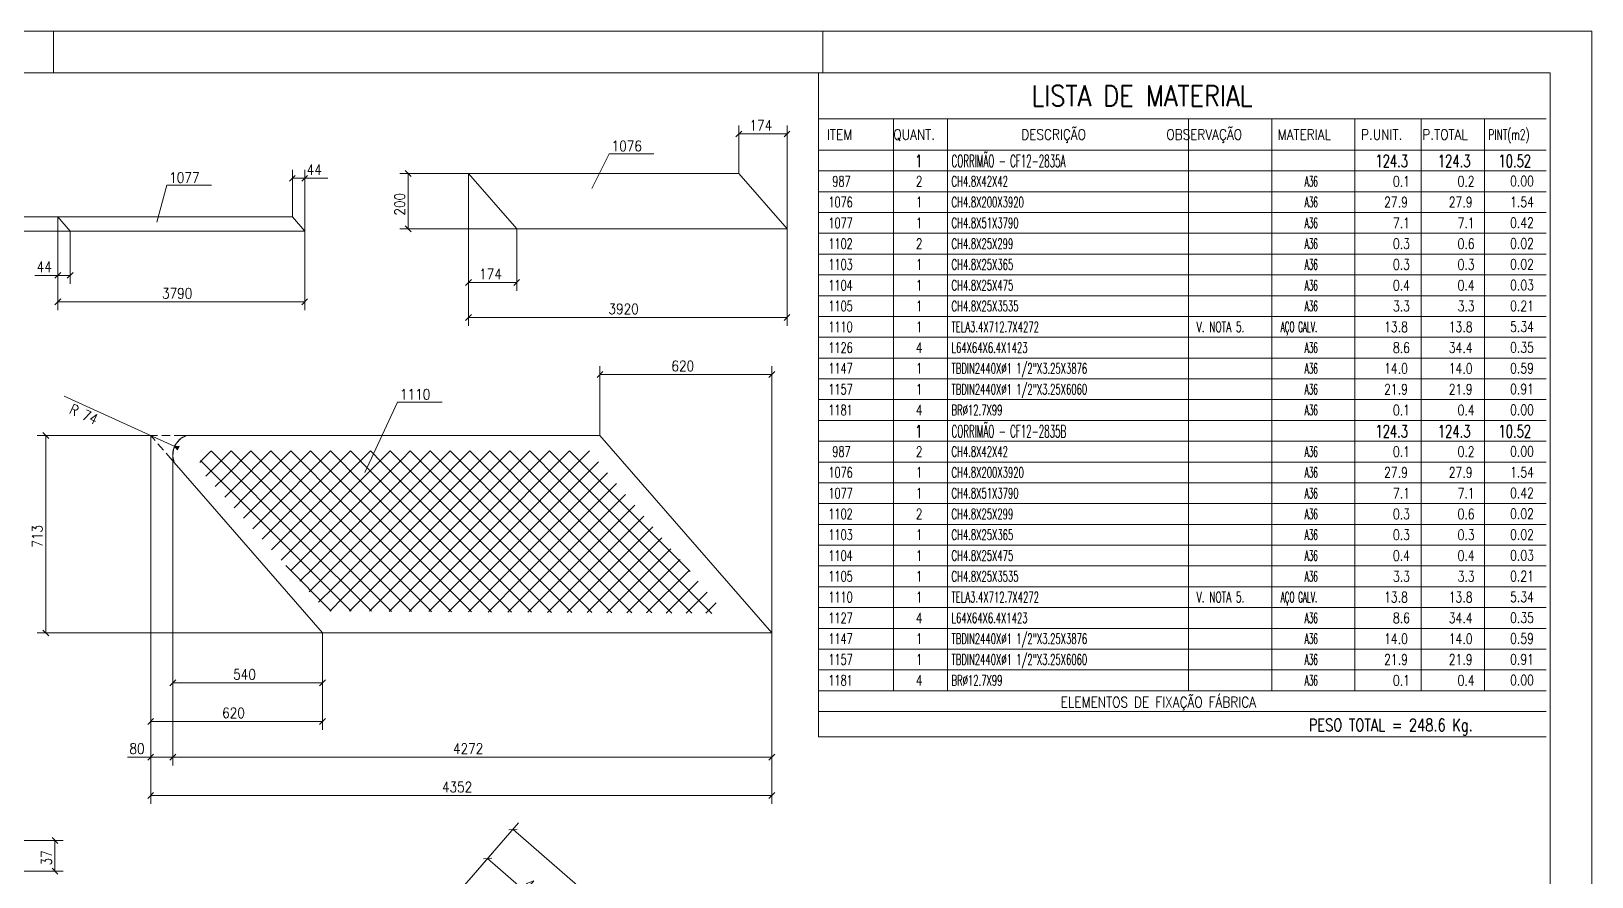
# Model space of a CAD drawing. Header units: millimetres. Extents: x 5 to 846, y 5 to 599.
# Drawn here: x 470.6 to 846, y 395.7 to 599 of the extents above; entities that cross this region are included whole.
import ezdxf

# ---------------------------------------------------------------- set-up
doc = ezdxf.new("R2010")
doc.units = ezdxf.units.MM
for name, pattern in [('XKITLINE00', [0]), ('XKITLINE03', [6, 3, -1, 1, -1]), ('XKITLINE06', [7, 3, -1, 2, -1])]:
    doc.linetypes.add(name, pattern=pattern)
for name, color, linetype, lineweight in [('Cota', 4, 'Continuous', 0), ('Marca da peça', 2, 'Continuous', 0), ('Objeto gráfico', 3, 'Continuous', 0), ('Outro tipo de objeto', 7, 'Continuous', 0), ('Peça', 2, 'Continuous', 0)]:
    doc.layers.add(name, color=color, linetype=linetype, lineweight=lineweight)
doc.styles.add('ROMANS', font='ROMANS__.TTF')
doc.styles.add('SIMPLEX', font='SIMPLEX_.TTF')

# ---------------------------------------------------------------- blocks, each defined once
blk = doc.blocks.new('*A56')
at = {"layer": 'Peça', "color": 4, "linetype": 'XKITLINE00', "lineweight": 0}
for p, q in [((505.51, 499.87), (504.84, 498.41)), ((506.6, 501.04), (505.51, 499.87)), ((508.01, 501.79), (506.6, 501.04)), ((574, 501.79), (508.01, 501.79)), ((607.43, 501.79), (574.1, 501.79)), ((648.75, 454.28), (607.43, 501.79)), ((504.84, 498.41), (504.68, 496.82)), ((504.68, 496.82), (505.03, 495.26)), ((505.03, 495.26), (540.67, 454.28)), ((540.67, 454.28), (574, 454.28)), ((574.1, 454.28), (648.75, 454.28))]:
    blk.add_line(p, q, dxfattribs=at)
blk = doc.blocks.new('*A57')
at = {"layer": 'Peça', "color": 4, "linetype": 'XKITLINE00', "lineweight": 0}
for p, q in [((614.06, 564.79), (575.8, 564.79)), ((575.8, 564.79), (587.39, 551.46)), ((640.82, 564.79), (614.16, 564.79)), ((640.82, 564.79), (652.42, 551.46)), ((614.06, 551.46), (587.39, 551.46)), ((652.42, 551.46), (614.16, 551.46))]:
    blk.add_line(p, q, dxfattribs=at)
blk = doc.blocks.new('*A58')
at = {"layer": 'Peça', "color": 4, "linetype": 'XKITLINE00', "lineweight": 0}
for p, q in [((506.67, 554.34), (477.04, 554.34)), ((477.04, 554.34), (480, 550.94)), ((533.43, 554.34), (506.77, 554.34)), ((533.43, 554.34), (536.39, 550.94)), ((506.67, 550.94), (480, 550.94)), ((536.39, 550.94), (506.77, 550.94))]:
    blk.add_line(p, q, dxfattribs=at)
blk = doc.blocks.new('*A123')
at = {"layer": 'Objeto gráfico', "color": 7, "linetype": 'XKITLINE06', "lineweight": 0}
blk.add_line((505.03, 495.26), (499.35, 501.79), dxfattribs=at)
blk = doc.blocks.new('*A124')
at = {"layer": 'Objeto gráfico', "color": 7, "linetype": 'XKITLINE06', "lineweight": 0}
blk.add_line((508.01, 501.79), (499.35, 501.79), dxfattribs=at)
blk = doc.blocks.new('*A125')
at = {"layer": 'Objeto gráfico', "color": 2, "linetype": 'XKITLINE00', "lineweight": 0}
for p, q in [((511.15, 495.32), (512.24, 496.41)), ((533.42, 473.73), (511.34, 495.8)), ((512.24, 496.41), (513.85, 498.01)), ((535.81, 476.12), (513.88, 498.05)), ((514.64, 494.02), (518.67, 498.05)), ((517.03, 491.62), (523.46, 498.05)), ((538.21, 478.52), (518.67, 498.05)), ((519.43, 489.23), (528.25, 498.05)), ((521.82, 486.83), (533.04, 498.05)), ((540.6, 480.91), (523.46, 498.05)), ((524.22, 484.44), (537.83, 498.05)), ((526.61, 482.04), (542.62, 498.05)), ((543, 483.31), (528.25, 498.05)), ((529.01, 479.65), (547.41, 498.05)), ((531.4, 477.25), (552.2, 498.05)), ((545.39, 485.7), (533.04, 498.05)), ((533.8, 474.86), (556.99, 498.05)), ((536.19, 472.46), (559.76, 496.03)), ((547.79, 488.1), (537.83, 498.05)), ((550.18, 490.49), (542.62, 498.05)), ((552.58, 492.88), (547.41, 498.05)), ((554.97, 495.28), (552.2, 498.05)), ((557.37, 497.67), (556.99, 498.05)), ((580.94, 474.1), (557.37, 497.67)), ((559.76, 496.03), (561.78, 498.05)), ((583.33, 476.5), (561.78, 498.05)), ((562.16, 493.64), (566.57, 498.05)), ((564.55, 491.24), (571.36, 498.05)), ((585.73, 478.89), (566.57, 498.05)), ((566.95, 488.85), (576.15, 498.05)), ((569.34, 486.45), (580.94, 498.05)), ((588.12, 481.29), (571.36, 498.05)), ((571.73, 484.06), (585.73, 498.05)), ((574.13, 481.67), (590.52, 498.05)), ((590.52, 483.68), (576.15, 498.05)), ((576.52, 479.27), (595.31, 498.05)), ((578.92, 476.88), (600.09, 498.05)), ((592.91, 486.08), (580.94, 498.05)), ((581.31, 474.48), (604.88, 498.05)), ((595.31, 488.47), (585.73, 498.05)), ((597.7, 490.87), (590.52, 498.05)), ((600.09, 493.26), (595.31, 498.05)), ((602.49, 495.66), (600.09, 498.05)), ((626.06, 472.09), (602.49, 495.66)), ((604.88, 498.05), (604.88, 498.05)), ((604.88, 498.05), (604.88, 498.05)), ((604.88, 498.05), (604.88, 498.05)), ((512.63, 492.01), (514.64, 494.02)), ((538.59, 470.07), (562.16, 493.64)), ((576.15, 469.31), (552.58, 492.88)), ((578.54, 471.71), (554.97, 495.28)), ((583.71, 472.09), (607.06, 495.44)), ((586.1, 469.69), (609.24, 492.83)), ((623.66, 469.69), (600.09, 493.26)), ((514.89, 489.48), (517.03, 491.62)), ((517.15, 486.95), (519.43, 489.23)), ((540.98, 467.67), (564.55, 491.24)), ((543.38, 465.28), (566.95, 488.85)), ((571.36, 464.52), (547.79, 488.1)), ((573.75, 466.92), (550.18, 490.49)), ((588.5, 467.3), (611.42, 490.22)), ((618.88, 464.9), (595.31, 488.47)), ((621.27, 467.3), (597.7, 490.87)), ((519.41, 484.42), (521.82, 486.83)), ((521.67, 481.89), (524.22, 484.44)), ((568.96, 462.13), (545.39, 485.7)), ((545.77, 462.88), (569.34, 486.45)), ((590.89, 464.9), (613.6, 487.61)), ((616.48, 462.51), (592.91, 486.08)), ((593.29, 462.51), (615.78, 485)), ((523.93, 479.36), (526.61, 482.04)), ((562.07, 459.44), (540.6, 480.91)), ((566.57, 459.74), (543, 483.31)), ((548.16, 460.49), (571.73, 484.06)), ((551.97, 459.51), (574.13, 481.67)), ((610.26, 459.15), (588.12, 481.29)), ((614.09, 460.11), (590.52, 483.68)), ((595.68, 460.11), (617.96, 482.39)), ((526.19, 476.83), (529.01, 479.65)), ((528.45, 474.3), (531.4, 477.25)), ((557.25, 459.47), (538.21, 478.52)), ((556.73, 459.48), (576.52, 479.27)), ((561.49, 459.45), (578.92, 476.88)), ((605.44, 459.18), (585.73, 478.89)), ((599.57, 459.21), (620.14, 479.78)), ((604.33, 459.18), (622.32, 477.17)), ((530.71, 471.78), (533.8, 474.86)), ((547.61, 459.53), (533.42, 473.73)), ((552.43, 459.5), (535.81, 476.12)), ((566.25, 459.42), (581.31, 474.48)), ((595.8, 459.24), (580.94, 474.1)), ((600.62, 459.21), (583.33, 476.5)), ((609.09, 459.15), (624.5, 474.56)), ((542.79, 459.56), (531.83, 470.53)), ((532.97, 469.25), (536.19, 472.46)), ((535.23, 466.72), (538.59, 470.07)), ((571.01, 459.39), (583.71, 472.09)), ((575.77, 459.36), (586.1, 469.69)), ((586.17, 459.3), (576.15, 469.31)), ((590.99, 459.27), (578.54, 471.71)), ((613.85, 459.13), (626.68, 471.95)), ((618.61, 459.1), (628.86, 469.34)), ((634.36, 459), (623.66, 469.69)), ((629.11, 469.04), (626.06, 472.09)), ((537.49, 464.19), (540.98, 467.67)), ((581.35, 459.32), (573.75, 466.92)), ((580.53, 459.33), (588.5, 467.3)), ((629.54, 459.03), (621.27, 467.3)), ((623.37, 459.07), (631.04, 466.73)), ((539.75, 461.66), (543.38, 465.28)), ((542.45, 459.56), (545.77, 462.88)), ((571.71, 459.38), (568.96, 462.13)), ((576.53, 459.35), (571.36, 464.52)), ((585.29, 459.3), (590.89, 464.9)), ((590.05, 459.27), (593.29, 462.51)), ((619.9, 459.09), (616.48, 462.51)), ((624.72, 459.06), (618.88, 464.9)), ((628.13, 459.04), (633.21, 464.12)), ((547.21, 459.53), (548.16, 460.49)), ((566.89, 459.41), (566.57, 459.74)), ((594.81, 459.24), (595.68, 460.11)), ((615.08, 459.12), (614.09, 460.11)), ((632.89, 459.01), (635.39, 461.51))]:
    blk.add_line(p, q, dxfattribs=at)
blk = doc.blocks.new('*A146')
at = {"layer": 'Outro tipo de objeto', "color": 5, "linetype": 'XKITLINE00', "lineweight": 0}
for p, q in [((660, 589), (660, 570.4)), ((835, 577.9), (660, 577.9)), ((678, 577.9), (678, 570.4)), ((691, 577.9), (691, 570.4)), ((749, 577.9), (749, 570.4)), ((769, 577.9), (769, 570.4)), ((789, 577.9), (789, 570.4)), ((805, 577.9), (805, 570.4)), ((820.17, 577.89), (820.17, 570.4)), ((835, 570.4), (660, 570.4)), ((660, 570.4), (660, 565.4)), ((678, 570.4), (678, 565.4)), ((691, 570.4), (691, 565.4)), ((749, 570.4), (749, 565.4)), ((769, 570.4), (769, 565.4)), ((789, 570.4), (789, 565.4)), ((805, 570.4), (805, 565.4)), ((820.17, 570.4), (820.17, 565.4)), ((660, 565.4), (660, 560.4)), ((678, 565.4), (678, 560.4)), ((691, 565.4), (691, 560.4)), ((749, 565.4), (749, 560.4)), ((769, 565.4), (769, 560.4)), ((789, 565.4), (789, 560.4)), ((805, 565.4), (805, 560.4)), ((820.17, 565.4), (820.17, 560.4)), ((660, 560.4), (660, 555.4)), ((678, 560.4), (678, 555.4)), ((691, 560.4), (691, 555.4)), ((749, 560.4), (749, 555.4)), ((769, 560.4), (769, 555.4)), ((789, 560.4), (789, 555.4)), ((805, 560.4), (805, 555.4)), ((820.17, 560.4), (820.17, 555.4)), ((660, 555.4), (660, 550.4)), ((678, 555.4), (678, 550.4)), ((691, 555.4), (691, 550.4)), ((749, 555.4), (749, 550.4)), ((769, 555.4), (769, 550.4)), ((789, 555.4), (789, 550.4)), ((805, 555.4), (805, 550.4)), ((820.17, 555.4), (820.17, 550.4)), ((660, 550.4), (660, 545.4)), ((678, 550.4), (678, 545.4)), ((691, 550.4), (691, 545.4)), ((749, 550.4), (749, 545.4)), ((769, 550.4), (769, 545.4)), ((789, 550.4), (789, 545.4)), ((805, 550.4), (805, 545.4)), ((820.17, 550.4), (820.17, 545.4)), ((660, 545.4), (660, 540.4)), ((678, 545.4), (678, 540.4)), ((691, 545.4), (691, 540.4)), ((749, 545.4), (749, 540.4)), ((769, 545.4), (769, 540.4)), ((789, 545.4), (789, 540.4)), ((805, 545.4), (805, 540.4)), ((820.17, 545.4), (820.17, 540.4)), ((660, 540.4), (660, 535.4)), ((678, 540.4), (678, 535.4)), ((691, 540.4), (691, 535.4)), ((749, 540.4), (749, 535.4)), ((769, 540.4), (769, 535.4)), ((789, 540.4), (789, 535.4)), ((805, 540.4), (805, 535.4)), ((820.17, 540.4), (820.17, 535.4)), ((660, 535.4), (660, 530.4)), ((678, 535.4), (678, 530.4)), ((691, 535.4), (691, 530.4)), ((749, 535.4), (749, 530.4)), ((769, 535.4), (769, 530.4)), ((789, 535.4), (789, 530.4)), ((805, 535.4), (805, 530.4)), ((820.17, 535.4), (820.17, 530.4)), ((660, 530.4), (660, 525.4)), ((678, 530.4), (678, 525.4)), ((691, 530.4), (691, 525.4)), ((749, 530.4), (749, 525.4)), ((769, 530.4), (769, 525.4)), ((789, 530.4), (789, 525.4)), ((805, 530.4), (805, 525.4)), ((820.17, 530.4), (820.17, 525.4)), ((660, 525.4), (660, 520.4)), ((678, 525.4), (678, 520.4)), ((691, 525.4), (691, 520.4)), ((749, 525.4), (749, 520.4)), ((769, 525.4), (769, 520.4)), ((789, 525.4), (789, 520.4)), ((805, 525.4), (805, 520.4)), ((820.17, 525.4), (820.17, 520.4)), ((660, 520.4), (660, 515.4)), ((678, 520.4), (678, 515.4)), ((691, 520.4), (691, 515.4)), ((749, 520.4), (749, 515.4)), ((769, 520.4), (769, 515.4)), ((789, 520.4), (789, 515.4)), ((805, 520.4), (805, 515.4)), ((820.17, 520.4), (820.17, 515.4)), ((660, 515.4), (660, 510.4)), ((678, 515.4), (678, 510.4)), ((691, 515.4), (691, 510.4)), ((749, 515.4), (749, 510.4)), ((769, 515.4), (769, 510.4)), ((789, 515.4), (789, 510.4)), ((805, 515.4), (805, 510.4)), ((820.17, 515.4), (820.17, 510.4)), ((660, 510.4), (660, 505.4)), ((678, 510.4), (678, 505.4)), ((691, 510.4), (691, 505.4)), ((749, 510.4), (749, 505.4)), ((769, 510.4), (769, 505.4)), ((789, 510.4), (789, 505.4)), ((805, 510.4), (805, 505.4)), ((820.17, 510.4), (820.17, 505.4)), ((660, 505.4), (660, 500.4)), ((678, 505.4), (678, 500.4)), ((691, 505.4), (691, 500.4)), ((749, 505.4), (749, 500.4)), ((769, 505.4), (769, 500.4)), ((789, 505.4), (789, 500.4)), ((805, 505.4), (805, 500.4)), ((820.17, 505.4), (820.17, 500.4)), ((660, 500.4), (660, 495.4)), ((678, 500.4), (678, 495.4)), ((691, 500.4), (691, 495.4)), ((749, 500.4), (749, 495.4)), ((769, 500.4), (769, 495.4)), ((789, 500.4), (789, 495.4)), ((805, 500.4), (805, 495.4)), ((820.17, 500.4), (820.17, 495.4)), ((660, 495.4), (660, 490.4)), ((678, 495.4), (678, 490.4)), ((691, 495.4), (691, 490.4)), ((749, 495.4), (749, 490.4)), ((769, 495.4), (769, 490.4)), ((789, 495.4), (789, 490.4)), ((805, 495.4), (805, 490.4)), ((820.17, 495.4), (820.17, 490.4)), ((660, 490.4), (660, 485.4)), ((678, 490.4), (678, 485.4)), ((691, 490.4), (691, 485.4)), ((749, 490.4), (749, 485.4)), ((769, 490.4), (769, 485.4)), ((789, 490.4), (789, 485.4)), ((805, 490.4), (805, 485.4)), ((820.17, 490.4), (820.17, 485.4)), ((660, 485.4), (660, 480.4)), ((678, 485.4), (678, 480.4)), ((691, 485.4), (691, 480.4)), ((749, 485.4), (749, 480.4)), ((769, 485.4), (769, 480.4)), ((789, 485.4), (789, 480.4)), ((805, 485.4), (805, 480.4)), ((820.17, 485.4), (820.17, 480.4)), ((660, 480.4), (660, 475.4)), ((678, 480.4), (678, 475.4)), ((691, 480.4), (691, 475.4)), ((749, 480.4), (749, 475.4)), ((769, 480.4), (769, 475.4)), ((789, 480.4), (789, 475.4)), ((805, 480.4), (805, 475.4)), ((820.17, 480.4), (820.17, 475.4)), ((660, 475.4), (660, 470.4)), ((678, 475.4), (678, 470.4)), ((691, 475.4), (691, 470.4)), ((749, 475.4), (749, 470.4)), ((769, 475.4), (769, 470.4)), ((789, 475.4), (789, 470.4)), ((805, 475.4), (805, 470.4)), ((820.17, 475.4), (820.17, 470.4)), ((660, 470.4), (660, 465.4)), ((678, 470.4), (678, 465.4)), ((691, 470.4), (691, 465.4)), ((749, 470.4), (749, 465.4)), ((769, 470.4), (769, 465.4)), ((789, 470.4), (789, 465.4)), ((805, 470.4), (805, 465.4)), ((820.17, 470.4), (820.17, 465.4)), ((660, 465.4), (660, 460.4)), ((678, 465.4), (678, 460.4)), ((691, 465.4), (691, 460.4)), ((749, 465.4), (749, 460.4)), ((769, 465.4), (769, 460.4)), ((789, 465.4), (789, 460.4)), ((805, 465.4), (805, 460.4)), ((820.17, 465.4), (820.17, 460.4)), ((660, 460.4), (660, 455.4)), ((678, 460.4), (678, 455.4)), ((691, 460.4), (691, 455.4)), ((749, 460.4), (749, 455.4)), ((769, 460.4), (769, 455.4)), ((789, 460.4), (789, 455.4)), ((805, 460.4), (805, 455.4)), ((820.17, 460.4), (820.17, 455.4)), ((660, 455.4), (660, 450.4)), ((678, 455.4), (678, 450.4)), ((691, 455.4), (691, 450.4)), ((749, 455.4), (749, 450.4)), ((769, 455.4), (769, 450.4)), ((789, 455.4), (789, 450.4)), ((805, 455.4), (805, 450.4)), ((820.17, 455.4), (820.17, 450.4)), ((660, 450.4), (660, 445.4)), ((678, 450.4), (678, 445.4)), ((691, 450.4), (691, 445.4)), ((749, 450.4), (749, 445.4)), ((769, 450.4), (769, 445.4)), ((789, 450.4), (789, 445.4)), ((805, 450.4), (805, 445.4)), ((820.17, 450.4), (820.17, 445.4)), ((660, 445.4), (660, 440.4)), ((678, 445.4), (678, 440.4)), ((691, 445.4), (691, 440.4)), ((749, 445.4), (749, 440.4)), ((769, 445.4), (769, 440.4)), ((789, 445.4), (789, 440.4)), ((805, 445.4), (805, 440.4)), ((820.17, 445.4), (820.17, 440.4)), ((660, 435.4), (660, 440.4)), ((835, 435.4), (660, 435.4)), ((660, 435.4), (660, 429.33)), ((835, 429.33), (660, 429.33))]:
    blk.add_line(p, q, dxfattribs=at)
at = {"layer": 'Outro tipo de objeto', "color": 7, "linetype": 'XKITLINE00', "lineweight": 0}
for p, q in [((835, 565.4), (660, 565.4)), ((835, 560.4), (660, 560.4)), ((835, 555.4), (660, 555.4)), ((835, 550.4), (660, 550.4)), ((835, 545.4), (660, 545.4)), ((835, 540.4), (660, 540.4)), ((835, 535.4), (660, 535.4)), ((835, 530.4), (660, 530.4)), ((835, 525.4), (660, 525.4)), ((835, 520.4), (660, 520.4)), ((835, 515.4), (660, 515.4)), ((835, 510.4), (660, 510.4)), ((835, 505.4), (660, 505.4)), ((835, 500.4), (660, 500.4)), ((835, 495.4), (660, 495.4)), ((835, 490.4), (660, 490.4)), ((835, 485.4), (660, 485.4)), ((835, 480.4), (660, 480.4)), ((835, 475.4), (660, 475.4)), ((835, 470.4), (660, 470.4)), ((835, 465.4), (660, 465.4)), ((835, 460.4), (660, 460.4)), ((835, 455.4), (660, 455.4)), ((835, 450.4), (660, 450.4)), ((835, 445.4), (660, 445.4)), ((835, 440.4), (660, 440.4))]:
    blk.add_line(p, q, dxfattribs=at)
at = {"layer": 'Outro tipo de objeto', "color": 7, "linetype": 'XKITLINE03', "lineweight": 0}
for p, q in [((835, 565.4), (660, 565.4)), ((835, 560.4), (660, 560.4)), ((835, 555.4), (660, 555.4)), ((835, 550.4), (660, 550.4)), ((835, 545.4), (660, 545.4)), ((835, 540.4), (660, 540.4)), ((835, 535.4), (660, 535.4)), ((835, 530.4), (660, 530.4)), ((835, 525.4), (660, 525.4)), ((835, 520.4), (660, 520.4)), ((835, 515.4), (660, 515.4)), ((835, 510.4), (660, 510.4)), ((835, 505.4), (660, 505.4)), ((835, 500.4), (660, 500.4)), ((835, 495.4), (660, 495.4)), ((835, 490.4), (660, 490.4)), ((835, 485.4), (660, 485.4)), ((835, 480.4), (660, 480.4)), ((835, 475.4), (660, 475.4)), ((835, 470.4), (660, 470.4)), ((835, 465.4), (660, 465.4)), ((835, 460.4), (660, 460.4)), ((835, 455.4), (660, 455.4)), ((835, 450.4), (660, 450.4)), ((835, 445.4), (660, 445.4)), ((835, 440.4), (660, 440.4))]:
    blk.add_line(p, q, dxfattribs=at)
at = {"layer": 'Outro tipo de objeto', "color": 4, "style": 'ROMANS'}
for s, height, width, p in [('LISTA DE MATERIAL', 5, 0.85, (711.19, 580.95)), ('ITEM', 2.5, 0.85, (662.01, 572.9)), ('QUANT.', 2.5, 0.85, (678.01, 572.9)), ('DESCRIÇÃO', 2.5, 0.85, (708.76, 572.9)), ('OBSERVAÇÃO', 2.5, 0.85, (743.67, 572.9)), ('MATERIAL', 2.5, 0.85, (770.43, 572.9)), ('P.UNIT.', 2.5, 0.85, (790.51, 572.9)), ('P.TOTAL', 2.5, 0.85, (805.26, 572.9)), ('PINT(m2)', 2.5, 0.6375, (821.11, 572.9)), ('1', 3, 0.7225, (683.2, 566.29)), ('CORRIMÃO - CF12-2835A', 3, 0.51, (691.99, 566.29)), ('124.3', 3, 0.68, (793.94, 566.29)), ('124.3', 3, 0.68, (808.96, 566.29)), ('10.52', 3, 0.68, (823.54, 566.29)), ('1', 3, 0.7225, (683.2, 501.29)), ('CORRIMÃO - CF12-2835B', 3, 0.51, (691.99, 501.29)), ('124.3', 3, 0.68, (793.94, 501.29)), ('124.3', 3, 0.68, (808.96, 501.29)), ('10.52', 3, 0.68, (823.54, 501.29)), ('ELEMENTOS DE FIXAÇÃO FÁBRICA', 2.5, 0.85, (718.25, 436.4))]:
    blk.add_text(s, height=height, dxfattribs=dict(at, width=width)).set_placement(p)
at = {"layer": 'Outro tipo de objeto', "color": 3, "style": 'ROMANS'}
for s, width, p in [('987', 0.68, (663.34, 561.65)), ('2', 0.765, (683.4, 561.65)), ('CH4.8X42X42', 0.595, (691.99, 561.65)), ('A36', 0.51, (776.95, 561.65)), ('0.1', 0.765, (798.17, 561.65)), ('0.2', 0.765, (813.73, 561.65)), ('0.00', 0.765, (826.35, 561.7)), ('1076', 0.68, (662.38, 556.65)), ('1', 0.765, (683.4, 556.65)), ('CH4.8X200X3920', 0.595, (691.99, 556.65)), ('A36', 0.51, (776.95, 556.65)), ('27.9', 0.765, (796.03, 556.65)), ('27.9', 0.765, (811.58, 556.65)), ('1.54', 0.765, (826.35, 556.7)), ('1077', 0.68, (662.38, 551.65)), ('1', 0.765, (683.4, 551.65)), ('CH4.8X51X3790', 0.595, (691.99, 551.65)), ('A36', 0.51, (776.95, 551.65)), ('7.1', 0.765, (798.17, 551.65)), ('7.1', 0.765, (813.73, 551.65)), ('0.42', 0.765, (826.35, 551.7)), ('1102', 0.68, (662.38, 546.65)), ('2', 0.765, (683.4, 546.65)), ('CH4.8X25X299', 0.595, (691.99, 546.65)), ('A36', 0.51, (776.95, 546.65)), ('0.3', 0.765, (798.17, 546.65)), ('0.6', 0.765, (813.73, 546.65)), ('0.02', 0.765, (826.35, 546.7)), ('1103', 0.68, (662.38, 541.65)), ('1', 0.765, (683.4, 541.65)), ('CH4.8X25X365', 0.595, (691.99, 541.65)), ('A36', 0.51, (776.95, 541.65)), ('0.3', 0.765, (798.17, 541.65)), ('0.3', 0.765, (813.73, 541.65)), ('0.02', 0.765, (826.35, 541.7)), ('1104', 0.68, (662.38, 536.65)), ('1', 0.765, (683.4, 536.65)), ('CH4.8X25X475', 0.595, (691.99, 536.65)), ('A36', 0.51, (776.95, 536.65)), ('0.4', 0.765, (798.17, 536.65)), ('0.4', 0.765, (813.73, 536.65)), ('0.03', 0.765, (826.35, 536.7)), ('1105', 0.68, (662.38, 531.65)), ('1', 0.765, (683.4, 531.65)), ('CH4.8X25X3535', 0.595, (691.99, 531.65)), ('A36', 0.51, (776.95, 531.65)), ('3.3', 0.765, (798.17, 531.65)), ('3.3', 0.765, (813.73, 531.65)), ('0.21', 0.765, (826.35, 531.7)), ('1110', 0.68, (662.38, 526.65)), ('1', 0.765, (683.4, 526.65)), ('TELA3.4X712.7X4272', 0.595, (691.99, 526.65)), ('V. NOTA 5.', 0.6375, (750.97, 526.65)), ('\xa0\xa0\xa0\xa0AÇO GALV.\xa0\xa0', 0.51, (768.46, 526.65)), ('13.8', 0.765, (796.03, 526.65)), ('13.8', 0.765, (811.58, 526.65)), ('5.34', 0.765, (826.35, 526.7)), ('1126', 0.68, (662.38, 521.65)), ('4', 0.765, (683.4, 521.65)), ('L64X64X6.4X1423', 0.595, (691.99, 521.65)), ('A36', 0.51, (776.95, 521.65)), ('8.6', 0.765, (798.17, 521.65)), ('34.4', 0.765, (811.58, 521.65)), ('0.35', 0.765, (826.35, 521.7)), ('1147', 0.68, (662.38, 516.65)), ('1', 0.765, (683.4, 516.65)), ('TBDIN2440XØ1 1/2"X3.25X3876', 0.595, (691.99, 516.65)), ('A36', 0.51, (776.95, 516.65)), ('14.0', 0.765, (796.03, 516.65)), ('14.0', 0.765, (811.58, 516.65)), ('0.59', 0.765, (826.35, 516.7)), ('TBDIN2440XØ1 1/2"X3.25X6060', 0.595, (691.99, 511.65)), ('1157', 0.68, (662.38, 511.65)), ('1', 0.765, (683.4, 511.65)), ('A36', 0.51, (776.95, 511.65)), ('21.9', 0.765, (796.03, 511.65)), ('21.9', 0.765, (811.58, 511.65)), ('0.91', 0.765, (826.35, 511.7)), ('1181', 0.68, (662.38, 506.65)), ('4', 0.765, (683.4, 506.65)), ('BRØ12.7X99', 0.595, (691.99, 506.65)), ('A36', 0.51, (776.95, 506.65)), ('0.1', 0.765, (798.17, 506.65)), ('0.4', 0.765, (813.73, 506.65)), ('0.00', 0.765, (826.35, 506.7)), ('987', 0.68, (663.34, 496.65)), ('2', 0.765, (683.4, 496.65)), ('CH4.8X42X42', 0.595, (691.99, 496.65)), ('A36', 0.51, (776.95, 496.65)), ('0.1', 0.765, (798.17, 496.65)), ('0.2', 0.765, (813.73, 496.65)), ('0.00', 0.765, (826.35, 496.7)), ('1076', 0.68, (662.38, 491.65)), ('1', 0.765, (683.4, 491.65)), ('CH4.8X200X3920', 0.595, (691.99, 491.65)), ('A36', 0.51, (776.95, 491.65)), ('27.9', 0.765, (796.03, 491.65)), ('27.9', 0.765, (811.58, 491.65)), ('1.54', 0.765, (826.35, 491.7)), ('1077', 0.68, (662.38, 486.65)), ('1', 0.765, (683.4, 486.65)), ('CH4.8X51X3790', 0.595, (691.99, 486.65)), ('A36', 0.51, (776.95, 486.65)), ('7.1', 0.765, (798.17, 486.65)), ('7.1', 0.765, (813.73, 486.65)), ('0.42', 0.765, (826.35, 486.7)), ('1102', 0.68, (662.38, 481.65)), ('2', 0.765, (683.4, 481.65)), ('CH4.8X25X299', 0.595, (691.99, 481.65)), ('A36', 0.51, (776.95, 481.65)), ('0.3', 0.765, (798.17, 481.65)), ('0.6', 0.765, (813.73, 481.65)), ('0.02', 0.765, (826.35, 481.7)), ('1103', 0.68, (662.38, 476.65)), ('1', 0.765, (683.4, 476.65)), ('CH4.8X25X365', 0.595, (691.99, 476.65)), ('A36', 0.51, (776.95, 476.65)), ('0.3', 0.765, (798.17, 476.65)), ('0.3', 0.765, (813.73, 476.65)), ('0.02', 0.765, (826.35, 476.7)), ('1104', 0.68, (662.38, 471.65)), ('1', 0.765, (683.4, 471.65)), ('CH4.8X25X475', 0.595, (691.99, 471.65)), ('A36', 0.51, (776.95, 471.65)), ('0.4', 0.765, (798.17, 471.65)), ('0.4', 0.765, (813.73, 471.65)), ('0.03', 0.765, (826.35, 471.7)), ('1105', 0.68, (662.38, 466.65)), ('1', 0.765, (683.4, 466.65)), ('CH4.8X25X3535', 0.595, (691.99, 466.65)), ('A36', 0.51, (776.95, 466.65)), ('3.3', 0.765, (798.17, 466.65)), ('3.3', 0.765, (813.73, 466.65)), ('0.21', 0.765, (826.35, 466.7)), ('1110', 0.68, (662.38, 461.65)), ('1', 0.765, (683.4, 461.65)), ('TELA3.4X712.7X4272', 0.595, (691.99, 461.65)), ('V. NOTA 5.', 0.6375, (750.97, 461.65)), ('\xa0\xa0\xa0\xa0AÇO GALV.\xa0\xa0', 0.51, (768.46, 461.65)), ('13.8', 0.765, (796.03, 461.65)), ('13.8', 0.765, (811.58, 461.65)), ('5.34', 0.765, (826.35, 461.7)), ('1127', 0.68, (662.38, 456.65)), ('4', 0.765, (683.4, 456.65)), ('L64X64X6.4X1423', 0.595, (691.99, 456.65)), ('A36', 0.51, (776.95, 456.65)), ('8.6', 0.765, (798.17, 456.65)), ('34.4', 0.765, (811.58, 456.65)), ('0.35', 0.765, (826.35, 456.7)), ('TBDIN2440XØ1 1/2"X3.25X3876', 0.595, (691.99, 451.65)), ('1147', 0.68, (662.38, 451.65)), ('1', 0.765, (683.4, 451.65)), ('A36', 0.51, (776.95, 451.65)), ('14.0', 0.765, (796.03, 451.65)), ('14.0', 0.765, (811.58, 451.65)), ('0.59', 0.765, (826.35, 451.7)), ('1157', 0.68, (662.38, 446.65)), ('1', 0.765, (683.4, 446.65)), ('TBDIN2440XØ1 1/2"X3.25X6060', 0.595, (691.99, 446.65)), ('A36', 0.51, (776.95, 446.65)), ('21.9', 0.765, (796.03, 446.65)), ('21.9', 0.765, (811.58, 446.65)), ('0.91', 0.765, (826.35, 446.7)), ('1181', 0.68, (662.38, 441.65)), ('4', 0.765, (683.4, 441.65)), ('BRØ12.7X99', 0.595, (691.99, 441.65)), ('A36', 0.51, (776.95, 441.65)), ('0.1', 0.765, (798.17, 441.65)), ('0.4', 0.765, (813.73, 441.65)), ('0.00', 0.765, (826.35, 441.7))]:
    blk.add_text(s, height=2.5, dxfattribs=dict(at, width=width)).set_placement(p)
at = {"layer": 'Outro tipo de objeto', "color": 5, "style": 'ROMANS', "width": 0.765}
blk.add_text('PESO TOTAL = 248.6 Kg.', height=3, dxfattribs=at).set_placement((777.92, 430.66))
blk = doc.blocks.new('*A311')
at = {"layer": 'Cota', "color": 7, "linetype": 'XKITLINE00', "lineweight": 0}
for p, q in [((443.14, 404.36), (478.33, 404.36)), ((475.62, 405.07), (477.04, 403.65)), ((476.33, 397.03), (476.33, 404.36)), ((449.41, 397.03), (478.33, 397.03)), ((475.62, 397.74), (477.04, 396.32))]:
    blk.add_line(p, q, dxfattribs=at)
at = {"layer": 'Cota', "color": 3}
for p in [(476.33, 404.36), (476.33, 397.03)]:
    blk.add_point(p, dxfattribs=at)
at = {"layer": 'Cota', "color": 3, "style": 'SIMPLEX', "width": 0.85}
blk.add_text('37', height=2.5, rotation=90.0002, dxfattribs=at).set_placement((475.53, 398.38))
blk = doc.blocks.new('*A323')
at = {"layer": 'Cota'}
blk.add_hatch(color=7, dxfattribs=at).paths.add_polyline_path([(505.82, 498.3), (505.12, 499.17), (506.23, 499.2)], flags=17)
at = {"layer": 'Cota', "color": 7, "linetype": 'XKITLINE00', "lineweight": 0}
for p, q in [((505.12, 499.17), (478.57, 511.27)), ((506.23, 499.2), (505.12, 499.17)), ((505.82, 498.3), (505.12, 499.17)), ((506.23, 499.2), (505.82, 498.3))]:
    blk.add_line(p, q, dxfattribs=at)
blk.add_arc((509.62, 497.12), 4.95, 109.0292, 201.9704, dxfattribs=at)
at = {"layer": 'Cota', "color": 3, "style": 'SIMPLEX', "width": 0.85}
blk.add_text('R 74', height=2.5, rotation=-24.4997, dxfattribs=at).set_placement((479.54, 507.2))
blk = doc.blocks.new('*A324')
at = {"layer": 'Cota', "color": 7, "linetype": 'XKITLINE00', "lineweight": 0}
for p, q in [((499.35, 501.79), (499.35, 428.21)), ((648.75, 454.28), (648.75, 413.18)), ((499.35, 424.71), (499.35, 413.18)), ((500.06, 415.89), (498.65, 414.48)), ((499.35, 415.18), (648.75, 415.18)), ((649.46, 415.89), (648.04, 414.48))]:
    blk.add_line(p, q, dxfattribs=at)
at = {"layer": 'Cota', "color": 3}
for p in [(499.35, 415.18), (648.75, 415.18)]:
    blk.add_point(p, dxfattribs=at)
at = {"layer": 'Cota', "color": 3, "style": 'SIMPLEX', "width": 0.85}
blk.add_text('4352', height=2.5, dxfattribs=at).set_placement((569.41, 415.98))
blk = doc.blocks.new('*A325')
at = {"layer": 'Cota', "color": 7, "linetype": 'XKITLINE00', "lineweight": 0}
for p, q in [((504.68, 496.82), (504.68, 422.41)), ((648.75, 454.28), (648.75, 422.41)), ((505.39, 425.12), (503.97, 423.71)), ((504.68, 424.41), (648.75, 424.41)), ((649.46, 425.12), (648.04, 423.71))]:
    blk.add_line(p, q, dxfattribs=at)
at = {"layer": 'Cota', "color": 3}
for p in [(504.68, 424.41), (648.75, 424.41)]:
    blk.add_point(p, dxfattribs=at)
at = {"layer": 'Cota', "color": 3, "style": 'SIMPLEX', "width": 0.85}
blk.add_text('4272', height=2.5, dxfattribs=at).set_placement((572.07, 425.21))
blk = doc.blocks.new('*A326')
at = {"layer": 'Cota', "color": 7, "linetype": 'XKITLINE00', "lineweight": 0}
for p, q in [((499.35, 501.79), (499.35, 422.41)), ((504.68, 496.82), (504.68, 422.41)), ((499.35, 424.41), (493.77, 424.41)), ((499.35, 424.41), (493.77, 424.41)), ((500.06, 425.12), (498.65, 423.71)), ((499.35, 424.41), (504.68, 424.41)), ((505.39, 425.12), (503.97, 423.71))]:
    blk.add_line(p, q, dxfattribs=at)
at = {"layer": 'Cota', "color": 3}
for p in [(499.35, 424.41), (504.68, 424.41)]:
    blk.add_point(p, dxfattribs=at)
at = {"layer": 'Cota', "color": 3, "style": 'SIMPLEX', "width": 0.85}
blk.add_text('80', height=2.5, dxfattribs=at).set_placement((494.24, 425.21))
blk = doc.blocks.new('*A327')
at = {"layer": 'Cota', "color": 7, "linetype": 'XKITLINE00', "lineweight": 0}
for p, q in [((504.68, 496.82), (504.68, 440.27)), ((540.67, 454.28), (540.67, 440.27)), ((505.39, 442.98), (503.97, 441.57)), ((541.37, 442.98), (539.96, 441.57)), ((504.68, 442.27), (540.67, 442.27))]:
    blk.add_line(p, q, dxfattribs=at)
at = {"layer": 'Cota', "color": 3}
for p in [(504.68, 442.27), (540.67, 442.27)]:
    blk.add_point(p, dxfattribs=at)
at = {"layer": 'Cota', "color": 3, "style": 'SIMPLEX', "width": 0.85}
blk.add_text('540', height=2.5, dxfattribs=at).set_placement((519.19, 443.07))
blk = doc.blocks.new('*A328')
at = {"layer": 'Cota', "color": 7, "linetype": 'XKITLINE00', "lineweight": 0}
for p, q in [((499.35, 501.79), (499.35, 431.01)), ((540.67, 454.28), (540.67, 431.01)), ((500.06, 433.72), (498.65, 432.31)), ((499.35, 433.01), (540.67, 433.01)), ((541.37, 433.72), (539.96, 432.31))]:
    blk.add_line(p, q, dxfattribs=at)
at = {"layer": 'Cota', "color": 3}
for p in [(499.35, 433.01), (540.67, 433.01)]:
    blk.add_point(p, dxfattribs=at)
at = {"layer": 'Cota', "color": 3, "style": 'SIMPLEX', "width": 0.85}
blk.add_text('620', height=2.5, dxfattribs=at).set_placement((516.53, 433.81))
blk = doc.blocks.new('*A329')
at = {"layer": 'Cota', "color": 7, "linetype": 'XKITLINE00', "lineweight": 0}
for p, q in [((499.35, 501.79), (472.05, 501.79)), ((473.39, 502.5), (474.81, 501.09)), ((474.1, 454.28), (474.1, 501.79)), ((540.67, 454.28), (472.05, 454.28)), ((473.39, 454.99), (474.81, 453.57))]:
    blk.add_line(p, q, dxfattribs=at)
at = {"layer": 'Cota', "color": 3}
for p in [(474.1, 501.79), (474.1, 454.28)]:
    blk.add_point(p, dxfattribs=at)
at = {"layer": 'Cota', "color": 3, "style": 'SIMPLEX', "width": 0.85}
blk.add_text('713', height=2.5, rotation=90.0002, dxfattribs=at).set_placement((473.3, 474.79))
blk = doc.blocks.new('*A330')
at = {"layer": 'Cota', "color": 7, "linetype": 'XKITLINE00', "lineweight": 0}
for p, q in [((607.43, 501.79), (607.43, 518.49)), ((648.75, 454.28), (648.75, 518.49)), ((608.14, 517.15), (606.73, 515.74)), ((607.43, 516.44), (648.75, 516.44)), ((649.46, 517.15), (648.04, 515.74))]:
    blk.add_line(p, q, dxfattribs=at)
at = {"layer": 'Cota', "color": 3}
for p in [(607.43, 516.44), (648.75, 516.44)]:
    blk.add_point(p, dxfattribs=at)
at = {"layer": 'Cota', "color": 3, "style": 'SIMPLEX', "width": 0.85}
blk.add_text('620', height=2.5, dxfattribs=at).set_placement((624.61, 517.24))
blk = doc.blocks.new('*A331')
at = {"layer": 'Marca da peça', "color": 7, "linetype": 'XKITLINE00', "lineweight": 0}
for p, q in [((550.89, 492.84), (558.73, 509.83)), ((558.73, 509.83), (569.47, 509.83))]:
    blk.add_line(p, q, dxfattribs=at)
at = {"layer": 'Marca da peça', "color": 4, "style": 'ROMANS', "width": 0.85}
blk.add_text('1110', height=2.5, dxfattribs=at).set_placement((559.33, 510.43))
blk = doc.blocks.new('*A332')
at = {"layer": 'Cota', "color": 7, "linetype": 'XKITLINE00', "lineweight": 0}
for p, q in [((575.8, 564.79), (559.25, 564.79)), ((560.59, 565.5), (562.01, 564.09)), ((561.3, 551.46), (561.3, 564.79)), ((560.59, 552.17), (562.01, 550.75)), ((587.39, 551.46), (559.25, 551.46))]:
    blk.add_line(p, q, dxfattribs=at)
at = {"layer": 'Cota', "color": 3}
for p in [(561.3, 564.79), (561.3, 551.46)]:
    blk.add_point(p, dxfattribs=at)
at = {"layer": 'Cota', "color": 3, "style": 'SIMPLEX', "width": 0.85}
blk.add_text('200', height=2.5, rotation=90.0002, dxfattribs=at).set_placement((560.5, 554.65))
blk = doc.blocks.new('*A333')
at = {"layer": 'Cota', "color": 7, "linetype": 'XKITLINE00', "lineweight": 0}
for p, q in [((641.53, 575), (640.12, 573.59)), ((640.82, 564.79), (640.82, 576.34)), ((653.13, 575), (651.71, 573.59)), ((652.42, 551.46), (652.42, 576.34)), ((640.82, 574.29), (652.42, 574.29))]:
    blk.add_line(p, q, dxfattribs=at)
at = {"layer": 'Cota', "color": 3}
for p in [(640.82, 574.29), (652.42, 574.29)]:
    blk.add_point(p, dxfattribs=at)
at = {"layer": 'Cota', "color": 3, "style": 'SIMPLEX', "width": 0.85}
blk.add_text('174', height=2.5, dxfattribs=at).set_placement((643.37, 575.09))
blk = doc.blocks.new('*A334')
at = {"layer": 'Cota', "color": 7, "linetype": 'XKITLINE00', "lineweight": 0}
for p, q in [((575.8, 564.79), (575.8, 528.17)), ((652.42, 551.46), (652.42, 528.17)), ((576.5, 530.88), (575.09, 529.46)), ((575.8, 530.17), (652.42, 530.17)), ((653.13, 530.88), (651.71, 529.46))]:
    blk.add_line(p, q, dxfattribs=at)
at = {"layer": 'Cota', "color": 3}
for p in [(575.8, 530.17), (652.42, 530.17)]:
    blk.add_point(p, dxfattribs=at)
at = {"layer": 'Cota', "color": 3, "style": 'SIMPLEX', "width": 0.85}
blk.add_text('3920', height=2.5, dxfattribs=at).set_placement((609.47, 530.97))
blk = doc.blocks.new('*A335')
at = {"layer": 'Cota', "color": 7, "linetype": 'XKITLINE00', "lineweight": 0}
for p, q in [((575.8, 564.79), (575.8, 536.55)), ((587.39, 551.46), (587.39, 536.55)), ((576.5, 539.26), (575.09, 537.84)), ((575.8, 538.55), (587.39, 538.55)), ((588.1, 539.26), (586.68, 537.84))]:
    blk.add_line(p, q, dxfattribs=at)
at = {"layer": 'Cota', "color": 3}
for p in [(575.8, 538.55), (587.39, 538.55)]:
    blk.add_point(p, dxfattribs=at)
at = {"layer": 'Cota', "color": 3, "style": 'SIMPLEX', "width": 0.85}
blk.add_text('174', height=2.5, dxfattribs=at).set_placement((578.35, 539.35))
blk = doc.blocks.new('*A336')
at = {"layer": 'Marca da peça', "color": 7, "linetype": 'XKITLINE00', "lineweight": 0}
for p, q in [((605.47, 561.16), (609.63, 569.55)), ((609.63, 569.55), (620.37, 569.55))]:
    blk.add_line(p, q, dxfattribs=at)
at = {"layer": 'Marca da peça', "color": 4, "style": 'ROMANS', "width": 0.85}
blk.add_text('1076', height=2.5, dxfattribs=at).set_placement((610.23, 570.15))
blk = doc.blocks.new('*A337')
at = {"layer": 'Cota', "color": 7, "linetype": 'XKITLINE00', "lineweight": 0}
for p, q in [((534.14, 564.33), (532.72, 562.92)), ((533.43, 554.34), (533.43, 565.68)), ((533.43, 563.63), (536.39, 563.63)), ((537.1, 564.33), (535.68, 562.92)), ((536.39, 550.94), (536.39, 565.68)), ((536.39, 563.63), (541.97, 563.63)), ((536.39, 563.63), (541.97, 563.63))]:
    blk.add_line(p, q, dxfattribs=at)
at = {"layer": 'Cota', "color": 3}
for p in [(533.43, 563.63), (536.39, 563.63)]:
    blk.add_point(p, dxfattribs=at)
at = {"layer": 'Cota', "color": 3, "style": 'SIMPLEX', "width": 0.85}
blk.add_text('44', height=2.5, dxfattribs=at).set_placement((536.86, 564.43))
blk = doc.blocks.new('*A338')
at = {"layer": 'Cota', "color": 7, "linetype": 'XKITLINE00', "lineweight": 0}
for p, q in [((477.04, 554.34), (477.04, 544.09)), ((536.39, 550.94), (536.39, 531.92)), ((477.04, 540.59), (477.04, 531.92)), ((477.75, 534.63), (476.33, 533.22)), ((477.04, 533.92), (536.39, 533.92)), ((537.1, 534.63), (535.68, 533.22))]:
    blk.add_line(p, q, dxfattribs=at)
at = {"layer": 'Cota', "color": 3}
for p in [(477.04, 533.92), (536.39, 533.92)]:
    blk.add_point(p, dxfattribs=at)
at = {"layer": 'Cota', "color": 3, "style": 'SIMPLEX', "width": 0.85}
blk.add_text('3790', height=2.5, dxfattribs=at).set_placement((502.07, 534.72))
blk = doc.blocks.new('*A339')
at = {"layer": 'Cota', "color": 7, "linetype": 'XKITLINE00', "lineweight": 0}
for p, q in [((477.04, 554.34), (477.04, 538.29)), ((480, 550.94), (480, 538.29)), ((477.75, 541), (476.33, 539.58)), ((480.71, 541), (479.29, 539.58)), ((477.04, 540.29), (471.46, 540.29)), ((477.04, 540.29), (471.46, 540.29)), ((477.04, 540.29), (480, 540.29))]:
    blk.add_line(p, q, dxfattribs=at)
at = {"layer": 'Cota', "color": 3}
for p in [(477.04, 540.29), (480, 540.29)]:
    blk.add_point(p, dxfattribs=at)
at = {"layer": 'Cota', "color": 3, "style": 'SIMPLEX', "width": 0.85}
blk.add_text('44', height=2.5, dxfattribs=at).set_placement((471.93, 541.09))
blk = doc.blocks.new('*A340')
at = {"layer": 'Cota', "color": 7, "linetype": 'XKITLINE00', "lineweight": 0}
for p, q in [((467.02, 554.34), (467.02, 559.92)), ((467.02, 554.34), (467.02, 559.92)), ((477.04, 554.34), (464.97, 554.34)), ((466.32, 555.05), (467.73, 553.63)), ((467.02, 550.94), (467.02, 554.34)), ((480, 550.94), (464.97, 550.94)), ((466.32, 551.65), (467.73, 550.23))]:
    blk.add_line(p, q, dxfattribs=at)
at = {"layer": 'Cota', "color": 3}
for p in [(467.02, 554.34), (467.02, 550.94)]:
    blk.add_point(p, dxfattribs=at)
at = {"layer": 'Cota', "color": 3, "style": 'SIMPLEX', "width": 0.85}
blk.add_text('51', height=2.5, rotation=90.0002, dxfattribs=at).set_placement((466.22, 555.04))
blk = doc.blocks.new('*A341')
at = {"layer": 'Marca da peça', "color": 7, "linetype": 'XKITLINE00', "lineweight": 0}
for p, q in [((500.83, 553.08), (503.2, 561.95)), ((503.2, 561.95), (513.94, 561.95))]:
    blk.add_line(p, q, dxfattribs=at)
at = {"layer": 'Marca da peça', "color": 4, "style": 'ROMANS', "width": 0.85}
blk.add_text('1077', height=2.5, dxfattribs=at).set_placement((503.8, 562.55))
blk = doc.blocks.new('*A343')
at = {"layer": 'Cota', "color": 7, "linetype": 'XKITLINE00', "lineweight": 0}
for p, q in [((551.69, 367.01), (587.85, 408.59)), ((587.5, 407.11), (585.51, 406.98)), ((586.51, 407.05), (778.17, 240.38)), ((743.36, 200.34), (779.52, 241.92)), ((779.17, 240.45), (777.17, 240.31))]:
    blk.add_line(p, q, dxfattribs=at)
at = {"layer": 'Cota', "color": 3}
for p in [(586.51, 407.05), (778.17, 240.38)]:
    blk.add_point(p, dxfattribs=at)
at = {"layer": 'Cota', "color": 3, "style": 'SIMPLEX', "width": 0.85}
blk.add_text('3810', height=2.5, rotation=-41.0066, dxfattribs=at).set_placement((679.54, 327.21))
blk = doc.blocks.new('*A401')
at = {"layer": 'Cota', "color": 7, "linetype": 'XKITLINE00', "lineweight": 0}
for p, q in [((551.69, 367.01), (581.75, 401.57)), ((581.4, 400.09), (579.4, 399.95)), ((580.4, 400.02), (601.46, 381.71)), ((571.69, 347.48), (602.8, 383.26)), ((602.45, 381.78), (600.46, 381.64))]:
    blk.add_line(p, q, dxfattribs=at)
at = {"layer": 'Cota', "color": 3}
for p in [(580.4, 400.02), (601.46, 381.71)]:
    blk.add_point(p, dxfattribs=at)
at = {"layer": 'Cota', "color": 3, "style": 'SIMPLEX', "width": 0.85}
blk.add_text('419', height=2.5, rotation=-41.0066, dxfattribs=at).set_placement((589, 393.6))

msp = doc.modelspace()

# ---------------------------------------------------------------- linework, layer by layer
at = {"layer": 'Outro tipo de objeto', "color": 7, "linetype": 'XKITLINE00', "lineweight": 0}
for p, q in [((5, 599), (846, 599)), ((846, 599), (846, 5))]:
    msp.add_line(p, q, dxfattribs=at)
at = {"layer": 'Outro tipo de objeto', "color": 2, "linetype": 'XKITLINE00', "lineweight": 0}
for p, q in [((476, 599), (476, 589)), ((661, 599), (661, 589))]:
    msp.add_line(p, q, dxfattribs=at)
at = {"layer": 'Outro tipo de objeto', "color": 6, "linetype": 'XKITLINE00', "lineweight": 0}
for p, q in [((30, 589), (836, 589)), ((836, 589), (836, 15))]:
    msp.add_line(p, q, dxfattribs=at)

# ---------------------------------------------------------------- block references
at = {"lineweight": 0}
for name in ['*A146', '*A333', '*A336', '*A337', '*A341', '*A332', '*A334', '*A335', '*A57', '*A340', '*A339', '*A338', '*A58', '*A330', '*A323', '*A331', '*A329', '*A326', '*A324', '*A328', '*A123', '*A124', '*A56', '*A325', '*A327', '*A125', '*A343', '*A311', '*A401']:
    msp.add_blockref(name, (0, 0), dxfattribs=at)

doc.saveas('drawing.dxf')
